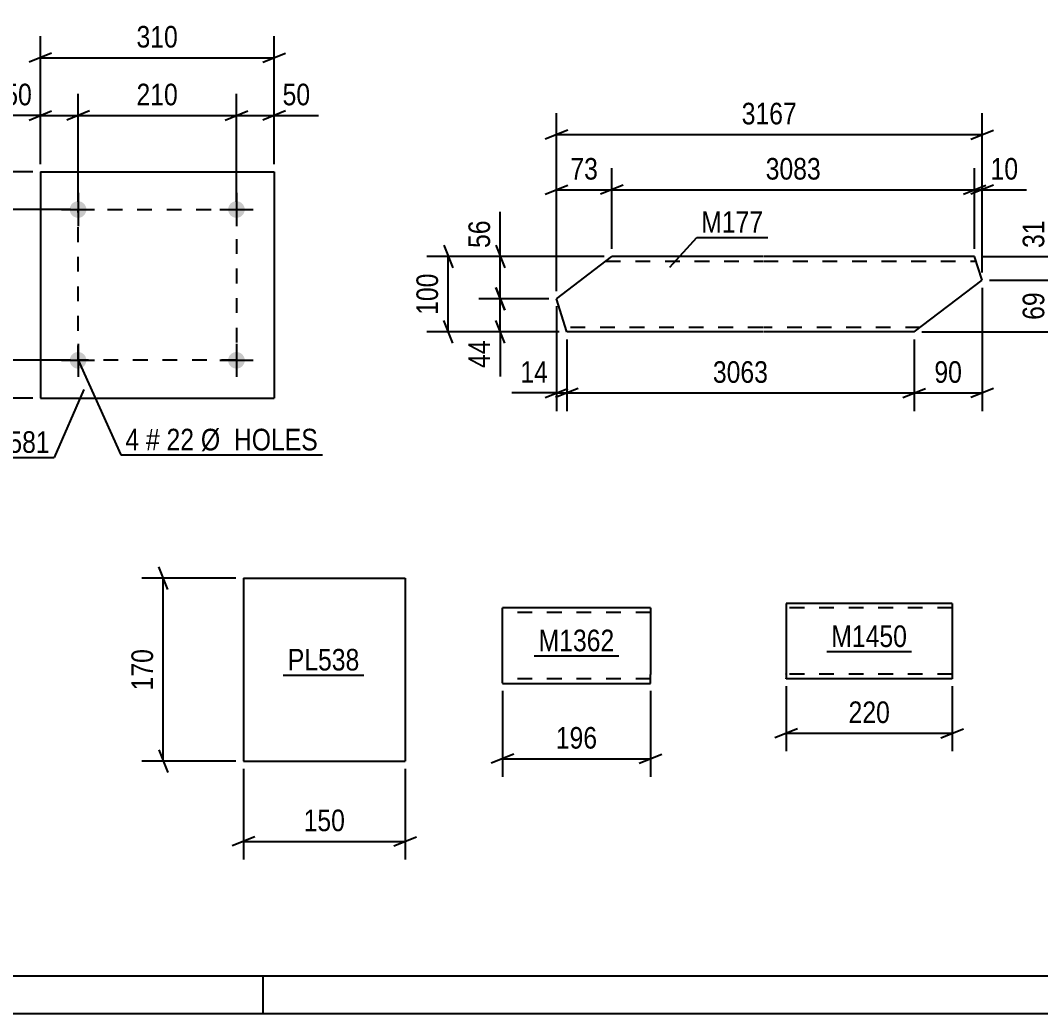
# Model space of a CAD drawing. Header units: millimetres. Extents: x 0 to 841, y 0 to 594.
# Drawn here: x 178.8 to 314.1, y 0 to 131.7 of the extents above; entities that cross this region are included whole.
import ezdxf

# ---------------------------------------------------------------- set-up
doc = ezdxf.new("R2010")
doc.units = ezdxf.units.MM
doc.linetypes.add('DXK_LINE_DOT2', pattern=[3.9198, 1.9599, -1.9599])
doc.styles.add('Arial Narrow', font='ARIALN.TTF', dxfattribs={"height": 0.2})

# ---------------------------------------------------------------- blocks, each defined once
blk = doc.blocks.new('Unknown-814735532-1133')
at = {"color": 5, "linetype": 'Continuous'}
for p, q in [((5, 5), (836, 5)), ((211, 0), (211, 5)), ((0, 0), (841, 0))]:
    blk.add_line(p, q, dxfattribs=at)
blk = doc.blocks.new('Part-814735532-12647 - 12646')
at = {"color": 2, "linetype": 'Continuous'}
for p, q in [((302.38, 54.4), (280.38, 54.4)), ((280.38, 54.4), (280.38, 44.49)), ((302.38, 54.4), (302.38, 44.4)), ((280.38, 44.4), (280.38, 44.49)), ((302.38, 44.4), (280.38, 44.4))]:
    blk.add_line(p, q, dxfattribs=at)
at = {"color": 7, "linetype": 'DXK_LINE_DOT2'}
for p, q in [((302.38, 53.8), (280.38, 53.8)), ((280.38, 45), (280.38, 45.05)), ((302.38, 45), (280.38, 45)), ((302.38, 45), (302.38, 45.05))]:
    blk.add_line(p, q, dxfattribs=at)
blk = doc.blocks.new('Part-814735532-2456 - 2442')
at = {"color": 2, "linetype": 'Continuous'}
for p, q in [((208.4, 57.74), (208.4, 33.46)), ((208.4, 57.74), (229.83, 57.74)), ((229.83, 57.74), (229.83, 33.46)), ((208.4, 33.46), (229.83, 33.46))]:
    blk.add_line(p, q, dxfattribs=at)
blk = doc.blocks.new('Part-814735532-1372 - 1344')
at = {"color": 2, "linetype": 'Continuous'}
for p, q in [((249.9, 94.8), (257.25, 100.4)), ((277.25, 100.4), (257.25, 100.4)), ((305.36, 100.4), (277.35, 100.4)), ((306.34, 97.26), (305.36, 100.4)), ((297.35, 90.4), (306.34, 97.26)), ((251.28, 90.4), (249.9, 94.8)), ((277.25, 90.4), (251.28, 90.4)), ((297.35, 90.4), (277.35, 90.4))]:
    blk.add_line(p, q, dxfattribs=at)
at = {"color": 7, "linetype": 'DXK_LINE_DOT2'}
for p, q in [((256.46, 99.8), (277.25, 99.8)), ((277.35, 99.8), (305.55, 99.8)), ((277.25, 91), (251.09, 91)), ((298.13, 91), (277.35, 91))]:
    blk.add_line(p, q, dxfattribs=at)
blk = doc.blocks.new('Part-814735532-6686 - 6682')
at = {"color": 2, "linetype": 'Continuous'}
for p, q in [((262.37, 53.79), (242.76, 53.79)), ((242.76, 43.88), (242.76, 53.79)), ((262.37, 53.79), (262.37, 44.99)), ((262.37, 43.79), (262.37, 44.99)), ((242.76, 43.88), (242.76, 43.79)), ((242.76, 43.79), (262.37, 43.79))]:
    blk.add_line(p, q, dxfattribs=at)
at = {"color": 7, "linetype": 'DXK_LINE_DOT2'}
for p, q in [((262.37, 53.19), (242.76, 53.19)), ((262.37, 44.44), (262.37, 44.76)), ((242.76, 44.39), (242.76, 44.44)), ((262.37, 44.39), (242.76, 44.39)), ((262.37, 44.39), (262.37, 44.44))]:
    blk.add_line(p, q, dxfattribs=at)
blk = doc.blocks.new('Bolt-814735532-6736 - 6702')
at = {"linetype": 'Continuous'}
for points in [[(187.57, 106.63, -1), (185.37, 106.63, -1)], [(208.57, 106.63, -1), (206.37, 106.63, -1)]]:
    blk.add_hatch(color=1, dxfattribs=at).paths.add_polyline_path(points)
at = {"color": 1, "linetype": 'Continuous'}
for p, q in [((186.47, 108.83), (186.47, 104.43)), ((207.47, 108.83), (207.47, 104.43)), ((184.27, 106.63), (188.67, 106.63)), ((205.27, 106.63), (209.67, 106.63))]:
    blk.add_line(p, q, dxfattribs=at)
blk = doc.blocks.new('Bolt-814735532-6741 - 6702')
at = {"linetype": 'Continuous'}
for points in [[(187.57, 86.63, -1), (185.37, 86.63, -1)], [(208.57, 86.63, -1), (206.37, 86.63, -1)]]:
    blk.add_hatch(color=1, dxfattribs=at).paths.add_polyline_path(points)
at = {"color": 1, "linetype": 'Continuous'}
for p, q in [((186.47, 88.83), (186.47, 84.43)), ((207.47, 88.83), (207.47, 84.43)), ((184.27, 86.63), (188.67, 86.63)), ((205.27, 86.63), (209.67, 86.63))]:
    blk.add_line(p, q, dxfattribs=at)
blk = doc.blocks.new('Part-814735532-6746 - 6702')
at = {"color": 2, "linetype": 'Continuous'}
for p, q in [((181.47, 111.63), (181.47, 81.63)), ((181.47, 111.63), (212.47, 111.63)), ((212.47, 111.63), (212.47, 81.63)), ((181.47, 81.63), (212.47, 81.63))]:
    blk.add_line(p, q, dxfattribs=at)
blk = doc.blocks.new('Rectangle-814735532-6855 - 6702')
at = {"color": 1, "linetype": 'DXK_LINE_DOT2'}
blk.add_lwpolyline([(186.47, 106.63), (207.47, 106.63), (207.47, 86.63), (186.47, 86.63), (186.47, 106.63)], close=True, dxfattribs=at)
blk = doc.blocks.new('StraightDimension-814735532-12740 - 12646')
at = {"color": 7, "linetype": 'Continuous'}
for p, q in [((280.38, 43.4), (280.38, 34.78)), ((302.38, 43.4), (302.38, 34.78)), ((281.88, 37.78), (278.88, 36.58)), ((280.38, 37.18), (302.38, 37.18)), ((300.88, 36.58), (303.88, 37.78))]:
    blk.add_line(p, q, dxfattribs=at)
at = {"color": 0}
blk.add_wipeout([(294.72, 37.93), (294.72, 42.13), (288.04, 42.13), (288.04, 37.93)], dxfattribs=at)
at = {"color": 3, "style": 'Arial Narrow'}
blk.add_text('220', height=2.863, dxfattribs=at).set_placement((288.64, 38.53))
blk = doc.blocks.new('StraightDimension-814735532-2469 - 2442')
at = {"color": 7, "linetype": 'Continuous'}
for p, q in [((198.36, 56.24), (197.16, 59.24)), ((207.4, 57.74), (194.91, 57.74)), ((197.76, 33.46), (197.76, 57.74)), ((197.16, 34.96), (198.36, 31.96)), ((207.4, 33.46), (194.91, 33.46))]:
    blk.add_line(p, q, dxfattribs=at)
at = {"color": 0}
blk.add_wipeout([(197.01, 48.94), (192.81, 48.94), (192.81, 42.26), (197.01, 42.26)], dxfattribs=at)
at = {"color": 3, "style": 'Arial Narrow'}
blk.add_text('170', height=2.863, rotation=90.0002, dxfattribs=at).set_placement((196.41, 42.86))
blk = doc.blocks.new('StraightDimension-814735532-2458 - 2442')
at = {"color": 7, "linetype": 'Continuous'}
for p, q in [((208.4, 32.46), (208.4, 20.44)), ((229.83, 32.46), (229.83, 20.44)), ((209.9, 23.44), (206.9, 22.24)), ((228.33, 22.24), (231.33, 23.44)), ((208.4, 22.84), (229.83, 22.84))]:
    blk.add_line(p, q, dxfattribs=at)
at = {"color": 0}
blk.add_wipeout([(222.46, 23.59), (222.46, 27.79), (215.78, 27.79), (215.78, 23.59)], dxfattribs=at)
at = {"color": 3, "style": 'Arial Narrow'}
blk.add_text('150', height=2.863, dxfattribs=at).set_placement((216.38, 24.19))
blk = doc.blocks.new('StraightDimension-814735532-1471 - 1344')
at = {"color": 7, "linetype": 'Continuous'}
for p, q in [((241.85, 96.3), (243.05, 93.3)), ((248.9, 94.8), (239.6, 94.8)), ((242.45, 90.4), (242.45, 94.8)), ((243.05, 88.9), (241.85, 91.9)), ((250.28, 90.4), (239.6, 90.4)), ((242.45, 90.4), (242.45, 84.5)), ((242.45, 90.4), (242.45, 84.5))]:
    blk.add_line(p, q, dxfattribs=at)
at = {"color": 0}
blk.add_wipeout([(241.7, 89.88), (237.5, 89.88), (237.5, 85.02), (241.7, 85.02)], dxfattribs=at)
at = {"color": 3, "style": 'Arial Narrow'}
blk.add_text('44', height=2.863, rotation=90.0002, dxfattribs=at).set_placement((241.1, 85.62))
blk = doc.blocks.new('StraightDimension-814735532-1562 - 1344')
at = {"color": 7, "linetype": 'Continuous'}
for p, q in [((249.9, 93.8), (249.9, 79.9)), ((251.28, 89.4), (251.28, 79.9)), ((248.4, 81.7), (251.4, 82.9)), ((252.78, 82.9), (249.78, 81.7)), ((249.9, 82.3), (244, 82.3)), ((249.9, 82.3), (244, 82.3)), ((249.9, 82.3), (251.28, 82.3))]:
    blk.add_line(p, q, dxfattribs=at)
at = {"color": 0}
blk.add_wipeout([(249.38, 83.05), (249.38, 87.25), (244.52, 87.25), (244.52, 83.05)], dxfattribs=at)
at = {"color": 3, "style": 'Arial Narrow'}
blk.add_text('14', height=2.863, dxfattribs=at).set_placement((245.12, 83.65))
blk = doc.blocks.new('StraightDimension-814735532-1375 - 1344')
at = {"color": 7, "linetype": 'Continuous'}
for p, q in [((234.95, 101.9), (236.15, 98.9)), ((256.25, 100.4), (232.7, 100.4)), ((235.55, 90.4), (235.55, 100.4)), ((236.15, 88.9), (234.95, 91.9)), ((250.28, 90.4), (232.7, 90.4))]:
    blk.add_line(p, q, dxfattribs=at)
at = {"color": 0}
blk.add_wipeout([(234.8, 98.74), (230.6, 98.74), (230.6, 92.06), (234.8, 92.06)], dxfattribs=at)
at = {"color": 3, "style": 'Arial Narrow'}
blk.add_text('100', height=2.863, rotation=90.0002, dxfattribs=at).set_placement((234.2, 92.66))
blk = doc.blocks.new('StraightDimension-814735532-1418 - 1344')
at = {"color": 7, "linetype": 'Continuous'}
for p, q in [((315.34, 98.76), (316.54, 95.76)), ((307.34, 97.26), (318.34, 97.26)), ((315.94, 90.4), (315.94, 97.26)), ((316.54, 88.9), (315.34, 91.9)), ((298.35, 90.4), (318.34, 90.4))]:
    blk.add_line(p, q, dxfattribs=at)
at = {"color": 0}
blk.add_wipeout([(315.19, 96.26), (310.99, 96.26), (310.99, 91.4), (315.19, 91.4)], dxfattribs=at)
at = {"color": 3, "style": 'Arial Narrow'}
blk.add_text('69', height=2.863, rotation=90.0002, dxfattribs=at).set_placement((314.59, 92))
blk = doc.blocks.new('StraightDimension-814735532-1445 - 1344')
at = {"color": 7, "linetype": 'Continuous'}
for p, q in [((315.94, 100.4), (315.94, 106.31)), ((315.94, 100.4), (315.94, 106.31)), ((315.34, 101.9), (316.54, 98.9)), ((306.36, 100.4), (318.34, 100.4)), ((315.94, 97.26), (315.94, 100.4)), ((316.54, 95.76), (315.34, 98.76)), ((307.34, 97.26), (318.34, 97.26))]:
    blk.add_line(p, q, dxfattribs=at)
at = {"color": 0}
blk.add_wipeout([(315.19, 105.78), (310.99, 105.78), (310.99, 100.93), (315.19, 100.93)], dxfattribs=at)
at = {"color": 3, "style": 'Arial Narrow'}
blk.add_text('31', height=2.863, rotation=90.0002, dxfattribs=at).set_placement((314.59, 101.53))
blk = doc.blocks.new('StraightDimension-814735532-1496 - 1344')
at = {"color": 7, "linetype": 'Continuous'}
for p, q in [((242.45, 100.4), (242.45, 106.31)), ((242.45, 100.4), (242.45, 106.31)), ((241.85, 101.9), (243.05, 98.9)), ((256.25, 100.4), (239.6, 100.4)), ((242.45, 94.8), (242.45, 100.4)), ((243.05, 93.3), (241.85, 96.3)), ((248.9, 94.8), (239.6, 94.8))]:
    blk.add_line(p, q, dxfattribs=at)
at = {"color": 0}
blk.add_wipeout([(241.7, 105.78), (237.5, 105.78), (237.5, 100.93), (241.7, 100.93)], dxfattribs=at)
at = {"color": 3, "style": 'Arial Narrow'}
blk.add_text('56', height=2.863, rotation=90.0002, dxfattribs=at).set_placement((241.1, 101.53))
blk = doc.blocks.new('StraightDimension-814735532-1632 - 1344')
at = {"color": 7, "linetype": 'Continuous'}
for p, q in [((305.36, 101.4), (305.36, 112.1)), ((306.34, 98.26), (306.34, 112.1)), ((303.86, 108.65), (306.86, 109.85)), ((307.84, 109.85), (304.84, 108.65)), ((305.36, 109.25), (306.34, 109.25)), ((306.34, 109.25), (312.25, 109.25)), ((306.34, 109.25), (312.25, 109.25))]:
    blk.add_line(p, q, dxfattribs=at)
at = {"color": 0}
blk.add_wipeout([(311.72, 110), (311.72, 114.2), (306.87, 114.2), (306.87, 110)], dxfattribs=at)
at = {"color": 3, "style": 'Arial Narrow'}
blk.add_text('10', height=2.863, dxfattribs=at).set_placement((307.47, 110.6))
blk = doc.blocks.new('StraightDimension-814735532-1521 - 1344')
at = {"color": 7, "linetype": 'Continuous'}
for p, q in [((306.34, 96.26), (306.34, 79.9)), ((297.35, 89.4), (297.35, 79.9)), ((295.85, 81.7), (298.85, 82.9)), ((307.84, 82.9), (304.84, 81.7)), ((297.35, 82.3), (306.34, 82.3))]:
    blk.add_line(p, q, dxfattribs=at)
at = {"color": 0}
blk.add_wipeout([(304.27, 83.05), (304.27, 87.25), (299.42, 87.25), (299.42, 83.05)], dxfattribs=at)
at = {"color": 3, "style": 'Arial Narrow'}
blk.add_text('90', height=2.863, dxfattribs=at).set_placement((300.02, 83.65))
blk = doc.blocks.new('StraightDimension-814735532-1538 - 1344')
at = {"color": 7, "linetype": 'Continuous'}
for p, q in [((251.28, 89.4), (251.28, 79.9)), ((297.35, 89.4), (297.35, 79.9)), ((252.78, 82.9), (249.78, 81.7)), ((295.85, 81.7), (298.85, 82.9)), ((251.28, 82.3), (297.35, 82.3))]:
    blk.add_line(p, q, dxfattribs=at)
at = {"color": 0}
blk.add_wipeout([(278.57, 83.05), (278.57, 87.25), (270.05, 87.25), (270.05, 83.05)], dxfattribs=at)
at = {"color": 3, "style": 'Arial Narrow'}
blk.add_text('3063', height=2.863, dxfattribs=at).set_placement((270.65, 83.65))
blk = doc.blocks.new('StraightDimension-814735532-1580 - 1344')
at = {"color": 7, "linetype": 'Continuous'}
for p, q in [((249.9, 95.8), (249.9, 119.42)), ((306.34, 98.26), (306.34, 119.42)), ((251.4, 117.17), (248.4, 115.97)), ((249.9, 116.57), (306.34, 116.57)), ((304.84, 115.97), (307.84, 117.17))]:
    blk.add_line(p, q, dxfattribs=at)
at = {"color": 0}
blk.add_wipeout([(282.38, 117.32), (282.38, 121.52), (273.87, 121.52), (273.87, 117.32)], dxfattribs=at)
at = {"color": 3, "style": 'Arial Narrow'}
blk.add_text('3167', height=2.863, dxfattribs=at).set_placement((274.47, 117.92))
blk = doc.blocks.new('StraightDimension-814735532-1591 - 1344')
at = {"color": 7, "linetype": 'Continuous'}
for p, q in [((249.9, 95.8), (249.9, 112.1)), ((257.25, 101.4), (257.25, 112.1)), ((248.4, 108.65), (251.4, 109.85)), ((258.75, 109.85), (255.75, 108.65)), ((249.9, 109.25), (257.25, 109.25))]:
    blk.add_line(p, q, dxfattribs=at)
at = {"color": 0}
blk.add_wipeout([(256, 110), (256, 114.2), (251.15, 114.2), (251.15, 110)], dxfattribs=at)
at = {"color": 3, "style": 'Arial Narrow'}
blk.add_text('73', height=2.863, dxfattribs=at).set_placement((251.75, 110.6))
blk = doc.blocks.new('StraightDimension-814735532-1608 - 1344')
at = {"color": 7, "linetype": 'Continuous'}
for p, q in [((257.25, 101.4), (257.25, 112.1)), ((305.36, 101.4), (305.36, 112.1)), ((258.75, 109.85), (255.75, 108.65)), ((303.86, 108.65), (306.86, 109.85)), ((257.25, 109.25), (305.36, 109.25))]:
    blk.add_line(p, q, dxfattribs=at)
at = {"color": 0}
blk.add_wipeout([(285.56, 110), (285.56, 114.2), (277.05, 114.2), (277.05, 110)], dxfattribs=at)
at = {"color": 3, "style": 'Arial Narrow'}
blk.add_text('3083', height=2.863, dxfattribs=at).set_placement((277.65, 110.6))
blk = doc.blocks.new('StraightDimension-814735532-6688 - 6682')
at = {"color": 7, "linetype": 'Continuous'}
for p, q in [((242.76, 42.79), (242.76, 31.39)), ((262.37, 42.79), (262.37, 31.39)), ((244.26, 34.39), (241.26, 33.19)), ((260.87, 33.19), (263.87, 34.39)), ((242.76, 33.79), (262.37, 33.79))]:
    blk.add_line(p, q, dxfattribs=at)
at = {"color": 0}
blk.add_wipeout([(255.91, 34.54), (255.91, 38.74), (249.22, 38.74), (249.22, 34.54)], dxfattribs=at)
at = {"color": 3, "style": 'Arial Narrow'}
blk.add_text('196', height=2.863, dxfattribs=at).set_placement((249.82, 35.14))
blk = doc.blocks.new('StraightDimension-814735532-6791 - 6702')
at = {"color": 7, "linetype": 'Continuous'}
for p, q in [((181.47, 112.63), (181.47, 129.61)), ((212.47, 112.63), (212.47, 129.61)), ((182.97, 127.36), (179.97, 126.16)), ((210.97, 126.16), (213.97, 127.36)), ((181.47, 126.76), (212.47, 126.76))]:
    blk.add_line(p, q, dxfattribs=at)
at = {"color": 0}
blk.add_wipeout([(200.31, 127.51), (200.31, 131.71), (193.62, 131.71), (193.62, 127.51)], dxfattribs=at)
at = {"color": 3, "style": 'Arial Narrow'}
blk.add_text('310', height=2.863, dxfattribs=at).set_placement((194.22, 128.11))
blk = doc.blocks.new('StraightDimension-814735532-6748 - 6702')
at = {"color": 7, "linetype": 'Continuous'}
for p, q in [((181.47, 112.63), (181.47, 121.95)), ((186.47, 107.63), (186.47, 121.95)), ((181.47, 119.1), (175.56, 119.1)), ((181.47, 119.1), (175.56, 119.1)), ((179.97, 118.5), (182.97, 119.7)), ((181.47, 119.1), (186.47, 119.1)), ((187.97, 119.7), (184.97, 118.5))]:
    blk.add_line(p, q, dxfattribs=at)
at = {"color": 0}
blk.add_wipeout([(180.94, 119.85), (180.94, 124.05), (176.09, 124.05), (176.09, 119.85)], dxfattribs=at)
at = {"color": 3, "style": 'Arial Narrow'}
blk.add_text('50', height=2.863, dxfattribs=at).set_placement((176.69, 120.45))
blk = doc.blocks.new('StraightDimension-814735532-6761 - 6702')
at = {"color": 7, "linetype": 'Continuous'}
for p, q in [((186.47, 107.63), (186.47, 121.95)), ((207.47, 107.63), (207.47, 121.95)), ((187.97, 119.7), (184.97, 118.5)), ((186.47, 119.1), (207.47, 119.1)), ((205.97, 118.5), (208.97, 119.7))]:
    blk.add_line(p, q, dxfattribs=at)
at = {"color": 0}
blk.add_wipeout([(200.31, 119.85), (200.31, 124.05), (193.62, 124.05), (193.62, 119.85)], dxfattribs=at)
at = {"color": 3, "style": 'Arial Narrow'}
blk.add_text('210', height=2.863, dxfattribs=at).set_placement((194.22, 120.45))
blk = doc.blocks.new('StraightDimension-814735532-6777 - 6702')
at = {"color": 7, "linetype": 'Continuous'}
for p, q in [((207.47, 107.63), (207.47, 121.95)), ((212.47, 112.63), (212.47, 121.95)), ((205.97, 118.5), (208.97, 119.7)), ((207.47, 119.1), (212.47, 119.1)), ((213.97, 119.7), (210.97, 118.5)), ((212.47, 119.1), (218.37, 119.1)), ((212.47, 119.1), (218.37, 119.1))]:
    blk.add_line(p, q, dxfattribs=at)
at = {"color": 0}
blk.add_wipeout([(217.85, 119.85), (217.85, 124.05), (212.99, 124.05), (212.99, 119.85)], dxfattribs=at)
at = {"color": 3, "style": 'Arial Narrow'}
blk.add_text('50', height=2.863, dxfattribs=at).set_placement((213.59, 120.45))
blk = doc.blocks.new('StraightDimension-814735532-6802 - 6702')
at = {"color": 7, "linetype": 'Continuous'}
for p, q in [((164.55, 110.13), (163.35, 113.13)), ((180.47, 111.63), (161.1, 111.63)), ((163.95, 81.63), (163.95, 111.63)), ((163.35, 83.13), (164.55, 80.13)), ((180.47, 81.63), (161.1, 81.63))]:
    blk.add_line(p, q, dxfattribs=at)
at = {"color": 0}
blk.add_wipeout([(163.2, 99.97), (159, 99.97), (159, 93.28), (163.2, 93.28)], dxfattribs=at)
at = {"color": 3, "style": 'Arial Narrow'}
blk.add_text('300', height=2.863, rotation=90.0002, dxfattribs=at).set_placement((162.6, 93.88))
blk = doc.blocks.new('StraightDimension-814735532-6813 - 6702')
at = {"color": 7, "linetype": 'Continuous'}
for p, q in [((171.27, 111.63), (171.27, 117.53)), ((171.27, 111.63), (171.27, 117.53)), ((170.67, 113.13), (171.87, 110.13)), ((180.47, 111.63), (168.42, 111.63)), ((171.27, 106.63), (171.27, 111.63)), ((171.87, 105.13), (170.67, 108.13)), ((185.47, 106.63), (168.42, 106.63))]:
    blk.add_line(p, q, dxfattribs=at)
at = {"color": 0}
blk.add_wipeout([(170.52, 117.01), (166.32, 117.01), (166.32, 112.15), (170.52, 112.15)], dxfattribs=at)
at = {"color": 3, "style": 'Arial Narrow'}
blk.add_text('50', height=2.863, rotation=90.0002, dxfattribs=at).set_placement((169.92, 112.75))
blk = doc.blocks.new('StraightDimension-814735532-6826 - 6702')
at = {"color": 7, "linetype": 'Continuous'}
for p, q in [((171.87, 105.13), (170.67, 108.13)), ((185.47, 106.63), (168.42, 106.63)), ((171.27, 86.63), (171.27, 106.63)), ((170.67, 88.13), (171.87, 85.13)), ((185.47, 86.63), (168.42, 86.63))]:
    blk.add_line(p, q, dxfattribs=at)
at = {"color": 0}
blk.add_wipeout([(170.52, 99.97), (166.32, 99.97), (166.32, 93.29), (170.52, 93.29)], dxfattribs=at)
at = {"color": 3, "style": 'Arial Narrow'}
blk.add_text('200', height=2.863, rotation=90.0002, dxfattribs=at).set_placement((169.92, 93.89))
blk = doc.blocks.new('StraightDimension-814735532-6842 - 6702')
at = {"color": 7, "linetype": 'Continuous'}
for p, q in [((170.67, 88.13), (171.87, 85.13)), ((185.47, 86.63), (168.42, 86.63)), ((171.27, 81.63), (171.27, 86.63)), ((171.87, 80.13), (170.67, 83.13)), ((180.47, 81.63), (168.42, 81.63)), ((171.27, 81.63), (171.27, 75.72)), ((171.27, 81.63), (171.27, 75.72))]:
    blk.add_line(p, q, dxfattribs=at)
at = {"color": 0}
blk.add_wipeout([(170.52, 81.1), (166.32, 81.1), (166.32, 76.25), (170.52, 76.25)], dxfattribs=at)
at = {"color": 3, "style": 'Arial Narrow'}
blk.add_text('50', height=2.863, rotation=90.0002, dxfattribs=at).set_placement((169.92, 76.85))
blk = doc.blocks.new('Mark-814735532-12752 - 12646')
at = {"color": 0}
blk.add_wipeout([(296.4, 48.61), (296.4, 51.61), (286.35, 51.61), (286.35, 48.61)], dxfattribs=at)
blk.add_wipeout([(296.4, 48.61), (296.4, 51.61), (286.35, 51.61), (286.35, 48.61)], dxfattribs=at)
at = {"color": 30, "linetype": 'Continuous'}
blk.add_line((285.75, 48.01), (297, 48.01), dxfattribs=at)
at = {"color": 3, "style": 'Arial Narrow'}
blk.add_text('M1450', height=2.863, dxfattribs=at).set_placement((286.35, 48.61))
blk = doc.blocks.new('Mark-814735532-2454 - 2442')
at = {"color": 0}
blk.add_wipeout([(223.78, 45.5), (223.78, 48.5), (214.28, 48.5), (214.28, 45.5)], dxfattribs=at)
blk.add_wipeout([(223.78, 45.5), (223.78, 48.5), (214.28, 48.5), (214.28, 45.5)], dxfattribs=at)
at = {"color": 30, "linetype": 'Continuous'}
blk.add_line((213.68, 44.9), (224.38, 44.9), dxfattribs=at)
at = {"color": 3, "style": 'Arial Narrow'}
blk.add_text('PL538', height=2.863, dxfattribs=at).set_placement((214.28, 45.5))
blk = doc.blocks.new('Mark-814735532-1367 - 1344')
at = {"color": 0}
blk.add_wipeout([(277.33, 103.54), (277.33, 106.54), (269.1, 106.54), (269.1, 103.54)], dxfattribs=at)
blk.add_wipeout([(277.33, 103.54), (277.33, 106.54), (269.1, 106.54), (269.1, 103.54)], dxfattribs=at)
at = {"color": 30, "linetype": 'Continuous'}
for p, q in [((264.93, 99), (268.5, 102.94)), ((268.5, 102.94), (277.93, 102.94))]:
    blk.add_line(p, q, dxfattribs=at)
at = {"color": 3, "style": 'Arial Narrow'}
blk.add_text('M177', height=2.863, dxfattribs=at).set_placement((269.1, 103.54))
blk = doc.blocks.new('Mark-814735532-6684 - 6682')
at = {"color": 0}
blk.add_wipeout([(257.59, 48.05), (257.59, 51.05), (247.54, 51.05), (247.54, 48.05)], dxfattribs=at)
blk.add_wipeout([(257.59, 48.05), (257.59, 51.05), (247.54, 51.05), (247.54, 48.05)], dxfattribs=at)
at = {"color": 30, "linetype": 'Continuous'}
blk.add_line((246.94, 47.45), (258.19, 47.45), dxfattribs=at)
at = {"color": 3, "style": 'Arial Narrow'}
blk.add_text('M1362', height=2.863, dxfattribs=at).set_placement((247.54, 48.05))
blk = doc.blocks.new('MarkSet-814735532-6902 - 6702')
at = {"color": 0}
for points in [[(194.57, 74.69), (194.57, 77.69), (192.75, 77.69), (192.75, 74.69)], [(197.3, 74.69), (197.3, 77.69), (195.47, 77.69), (195.47, 74.69)], [(201.86, 74.69), (201.86, 77.69), (198.2, 77.69), (198.2, 74.69)], [(218.29, 74.69), (218.29, 77.69), (202.76, 77.69), (202.76, 74.69)]]:
    blk.add_wipeout(points, dxfattribs=at)
for points in [[(194.57, 74.69), (194.57, 77.69), (192.75, 77.69), (192.75, 74.69)], [(197.3, 74.69), (197.3, 77.69), (195.47, 77.69), (195.47, 74.69)], [(201.86, 74.69), (201.86, 77.69), (198.2, 77.69), (198.2, 74.69)], [(218.29, 74.69), (218.29, 77.69), (202.76, 77.69), (202.76, 74.69)]]:
    blk.add_wipeout(points, dxfattribs=at)
at = {"color": 7, "linetype": 'Continuous'}
for p, q in [((186.47, 86.63), (192.15, 74.09)), ((192.15, 74.09), (218.89, 74.09))]:
    blk.add_line(p, q, dxfattribs=at)
at = {"color": 3, "style": 'Arial Narrow'}
for s, height, p in [('4', 2.86, (192.75, 74.69)), ('#', 2.86, (195.47, 74.69)), ('22', 2.863, (198.2, 74.69)), ('Ø  HOLES', 2.863, (202.76, 74.69))]:
    blk.add_text(s, height=height, dxfattribs=at).set_placement(p)
blk = doc.blocks.new('Mark-814735532-6742 - 6702')
at = {"color": 0}
blk.add_wipeout([(182.72, 74.36), (182.72, 77.36), (173.22, 77.36), (173.22, 74.36)], dxfattribs=at)
blk.add_wipeout([(182.72, 74.36), (182.72, 77.36), (173.22, 77.36), (173.22, 74.36)], dxfattribs=at)
at = {"color": 30, "linetype": 'Continuous'}
for p in [(187.25, 82.78), (172.62, 73.76)]:
    blk.add_line(p, (183.32, 73.76), dxfattribs=at)
at = {"color": 3, "style": 'Arial Narrow'}
blk.add_text('PL581', height=2.863, dxfattribs=at).set_placement((173.22, 74.36))

msp = doc.modelspace()

# ---------------------------------------------------------------- block references
for name in ['Unknown-814735532-1133', 'Part-814735532-6746 - 6702', 'Bolt-814735532-6736 - 6702', 'Rectangle-814735532-6855 - 6702', 'Part-814735532-1372 - 1344', 'Bolt-814735532-6741 - 6702', 'Part-814735532-2456 - 2442', 'Part-814735532-12647 - 12646', 'Part-814735532-6686 - 6682']:
    msp.add_blockref(name, (0, 0))

# ---------------------------------------------------------------- next in the draw order: block references
for name in ['StraightDimension-814735532-6791 - 6702', 'StraightDimension-814735532-1418 - 1344', 'StraightDimension-814735532-1471 - 1344', 'MarkSet-814735532-6902 - 6702', 'StraightDimension-814735532-2469 - 2442', 'Mark-814735532-12752 - 12646', 'Mark-814735532-6684 - 6682', 'Mark-814735532-2454 - 2442', 'StraightDimension-814735532-12740 - 12646', 'StraightDimension-814735532-6688 - 6682']:
    msp.add_blockref(name, (0, 0))

# ---------------------------------------------------------------- next in the draw order: block references
for name in ['StraightDimension-814735532-6748 - 6702', 'StraightDimension-814735532-1445 - 1344', 'StraightDimension-814735532-1562 - 1344', 'StraightDimension-814735532-2458 - 2442']:
    msp.add_blockref(name, (0, 0))

# ---------------------------------------------------------------- next in the draw order: block references
for name in ['StraightDimension-814735532-6761 - 6702', 'StraightDimension-814735532-1632 - 1344', 'StraightDimension-814735532-6802 - 6702', 'StraightDimension-814735532-1375 - 1344', 'StraightDimension-814735532-1521 - 1344']:
    msp.add_blockref(name, (0, 0))

# ---------------------------------------------------------------- next in the draw order: block references
for name in ['StraightDimension-814735532-6777 - 6702', 'StraightDimension-814735532-6813 - 6702', 'StraightDimension-814735532-1496 - 1344', 'StraightDimension-814735532-1538 - 1344']:
    msp.add_blockref(name, (0, 0))

# ---------------------------------------------------------------- next in the draw order: block references
for name in ['StraightDimension-814735532-1580 - 1344', 'StraightDimension-814735532-6826 - 6702']:
    msp.add_blockref(name, (0, 0))

# ---------------------------------------------------------------- next in the draw order: block references
for name in ['StraightDimension-814735532-1591 - 1344', 'StraightDimension-814735532-6842 - 6702']:
    msp.add_blockref(name, (0, 0))

# ---------------------------------------------------------------- next in the draw order: block references
for name in ['StraightDimension-814735532-1608 - 1344', 'Mark-814735532-6742 - 6702']:
    msp.add_blockref(name, (0, 0))

# ---------------------------------------------------------------- next in the draw order: block references
msp.add_blockref('Mark-814735532-1367 - 1344', (0, 0))

doc.saveas('drawing.dxf')
